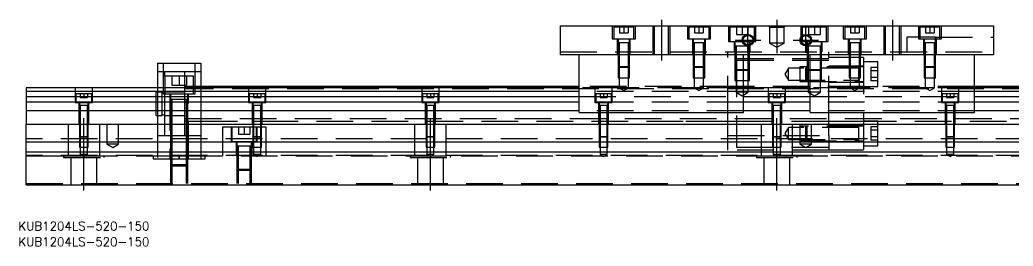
# Model space of a CAD drawing. Extents: x -12 to 671, y -255 to 102.
# Drawn here: x -2.2 to 341.8, y -254.9 to -176.7 of the extents above; entities that cross this region are included whole.
import ezdxf

# ---------------------------------------------------------------- set-up
doc = ezdxf.new("R2010")
doc.units = 0
doc.linetypes.add('CENTER', pattern=[50.8, 31.75, -6.35, 6.35, -6.35])
doc.linetypes.add('DASHED', pattern=[19.05, 12.7, -6.35])
doc.layers.get('0').update_dxf_attribs({"linetype": 'CONTINUOUS'})
doc.layers.add('CENTER', color=1, linetype='CENTER')
doc.styles.get("Standard").update_dxf_attribs({"font": 'txt.shx', "height": 3, "bigfont": 'bigfont.shx'})

# ---------------------------------------------------------------- blocks, each defined once
blk = doc.blocks.new('*U2')
at = {"color": 7, "linetype": 'CONTINUOUS'}
blk.add_text('KUB1204LS-520-150', height=3, dxfattribs=at).set_placement((-2.68, -249.48))
blk = doc.blocks.new('*U3')
at = {"color": 7, "linetype": 'CONTINUOUS'}
blk.add_text('KUB1204LS-520-150', height=3, dxfattribs=at).set_placement((-2.68, -254.91))

msp = doc.modelspace()

# ---------------------------------------------------------------- linework, layer by layer
at = {"color": 7, "linetype": 'CONTINUOUS'}
for p, q in [((185, -178.73), (185, -188.73)), ((185, -178.73), (335, -178.73)), ((335, -178.73), (335, -188.73)), ((185, -188.73), (335, -188.73)), ((191.5, -208.73), (191.5, -188.73)), ((248.5, -208.73), (248.5, -188.73)), ((271.5, -208.73), (271.5, -188.73)), ((328.5, -208.73), (328.5, -188.73)), ((45.5, -191.73), (45.5, -200.23)), ((45.5, -191.73), (60.5, -191.73)), ((60.5, -191.73), (60.5, -200.23)), ((191.5, -200.23), (0, -200.23)), ((0, -200.23), (0, -201.48)), ((0, -201.48), (0, -203.26)), ((191.5, -201.48), (0, -201.48)), ((191.5, -199.73), (60.5, -199.73)), ((271.5, -200.23), (248.5, -200.23)), ((271.5, -201.48), (248.5, -201.48)), ((465, -199.73), (328.5, -199.73)), ((520, -200.23), (328.5, -200.23)), ((520, -201.48), (328.5, -201.48)), ((0, -203.26), (191.5, -203.26)), ((0, -203.26), (0, -205.15)), ((0, -205.15), (0, -208.21)), ((191.5, -205.15), (0, -205.15)), ((248.5, -203.26), (271.5, -203.26)), ((271.5, -205.15), (248.5, -205.15)), ((328.5, -203.26), (520, -203.26)), ((520, -205.15), (328.5, -205.15)), ((191.5, -208.21), (0, -208.21)), ((0, -208.21), (0, -212.73)), ((191.5, -208.73), (248.5, -208.73)), ((271.5, -208.21), (248.5, -208.21)), ((271.5, -208.73), (328.5, -208.73)), ((520, -208.21), (328.5, -208.21)), ((0, -219.03), (0, -212.73)), ((0, -212.73), (520, -212.73)), ((520, -219.03), (0, -219.03)), ((0, -222.43), (0, -219.03)), ((0, -233.73), (0, -222.43)), ((520, -222.43), (0, -222.43)), ((0, -233.73), (520, -233.73))]:
    msp.add_line(p, q, dxfattribs=at)
at = {"color": 3, "linetype": 'DASHED'}
for p, q in [((203, -178.73), (203, -183.23)), ((211, -183.23), (211, -178.73)), ((217, -178.73), (217, -188.73)), ((217.5, -178.73), (217.5, -188.73)), ((222.5, -188.73), (222.5, -178.73)), ((223, -188.73), (223, -178.73)), ((229, -178.73), (229, -183.23)), ((237, -183.23), (237, -178.73)), ((243.25, -178.73), (243.25, -184.23)), ((252.75, -184.23), (252.75, -178.73)), ((257.5, -179.23), (257, -178.73)), ((262.5, -179.23), (263, -178.73)), ((268.25, -178.73), (268.25, -184.23)), ((277.75, -184.23), (277.75, -178.73)), ((283, -178.73), (283, -183.23)), ((291, -183.23), (291, -178.73)), ((297, -178.73), (297, -188.73)), ((297.5, -178.73), (297.5, -188.73)), ((302.5, -188.73), (302.5, -178.73)), ((303, -188.73), (303, -178.73)), ((309, -178.73), (309, -183.23)), ((317, -183.23), (317, -178.73)), ((210.5, -179.23), (203.5, -179.23)), ((203.5, -179.23), (203.5, -183.23)), ((205.5, -179.23), (205.5, -181.23)), ((205.5, -181.23), (207, -181.23)), ((207, -179.23), (207, -181.23)), ((207, -181.23), (208.5, -181.23)), ((208.5, -179.23), (208.5, -181.23)), ((210.5, -183.23), (210.5, -179.23)), ((236.5, -179.23), (229.5, -179.23)), ((229.5, -179.23), (229.5, -183.23)), ((231.5, -179.23), (231.5, -181.23)), ((231.5, -181.23), (233, -181.23)), ((233, -179.23), (233, -181.23)), ((233, -181.23), (234.5, -181.23)), ((234.5, -179.23), (234.5, -181.23)), ((236.5, -183.23), (236.5, -179.23)), ((252.25, -179.23), (243.75, -179.23)), ((243.75, -179.23), (243.75, -184.23)), ((246, -179.23), (246, -181.73)), ((246, -181.73), (248, -181.73)), ((248, -179.23), (248, -181.73)), ((248, -181.73), (250, -181.73)), ((250, -179.23), (250, -181.73)), ((252.25, -184.23), (252.25, -179.23)), ((257.5, -179.23), (257.5, -184.73)), ((257.5, -179.23), (262.5, -179.23)), ((262.5, -184.73), (262.5, -179.23)), ((277.25, -179.23), (268.75, -179.23)), ((268.75, -179.23), (268.75, -182.17)), ((268.75, -182.17), (268.75, -182.65)), ((271, -179.23), (271, -181.73)), ((271, -181.73), (273, -181.73)), ((273, -179.23), (273, -181.73)), ((273, -181.73), (275, -181.73)), ((275, -179.23), (275, -181.73)), ((277.25, -184.23), (277.25, -179.23)), ((290.5, -179.23), (283.5, -179.23)), ((283.5, -179.23), (283.5, -183.23)), ((285.5, -179.23), (285.5, -181.23)), ((285.5, -181.23), (287, -181.23)), ((287, -179.23), (287, -181.23)), ((287, -181.23), (288.5, -181.23)), ((288.5, -179.23), (288.5, -181.23)), ((290.5, -183.23), (290.5, -179.23)), ((316.5, -179.23), (309.5, -179.23)), ((309.5, -179.23), (309.5, -183.23)), ((311.5, -179.23), (311.5, -181.23)), ((311.5, -181.23), (313, -181.23)), ((313, -179.23), (313, -181.23)), ((313, -181.23), (314.5, -181.23)), ((314.5, -179.23), (314.5, -181.23)), ((316.5, -183.23), (316.5, -179.23)), ((203, -183.23), (211, -183.23)), ((204.75, -183.23), (204.75, -188.73)), ((205, -183.23), (205, -184.63)), ((205, -184.62), (205, -184.63)), ((205, -184.63), (205.22, -184.63)), ((205.22, -184.63), (205, -184.63)), ((205, -184.63), (205, -188.73)), ((205, -184.63), (205, -184.63)), ((208.78, -184.63), (205.22, -184.63)), ((205.35, -184.63), (205.35, -188.73)), ((208.65, -188.73), (208.65, -184.63)), ((208.78, -184.63), (209, -184.63)), ((209, -184.63), (208.78, -184.63)), ((209, -184.63), (209, -183.23)), ((209, -184.63), (209, -184.62)), ((209, -188.73), (209, -184.63)), ((209, -184.63), (209, -184.63)), ((209.25, -188.73), (209.25, -183.23)), ((229, -183.23), (237, -183.23)), ((230.75, -183.23), (230.75, -188.73)), ((231, -183.23), (231, -184.63)), ((231, -184.62), (231, -184.63)), ((231.22, -184.63), (231, -184.63)), ((231, -184.63), (231, -188.73)), ((231, -184.63), (231, -184.63)), ((234.78, -184.63), (231.22, -184.63)), ((231.35, -184.63), (231.35, -188.73)), ((234.65, -188.73), (234.65, -184.63)), ((235, -184.63), (234.78, -184.63)), ((235, -184.63), (235, -183.23)), ((235, -184.63), (235, -184.62)), ((235, -188.73), (235, -184.63)), ((235, -184.63), (235, -184.63)), ((235.25, -188.73), (235.25, -183.23)), ((243.25, -184.23), (252.75, -184.23)), ((245.25, -184.23), (245.25, -187.73)), ((245.5, -184.23), (245.5, -185.83)), ((250.5, -185.3), (250.5, -184.23)), ((250.5, -185.67), (250.5, -185.3)), ((250.5, -185.83), (250.5, -185.67)), ((250.75, -187.73), (250.75, -184.23)), ((262.5, -184.73), (257.5, -184.73)), ((257.5, -184.73), (260, -186.17)), ((260, -186.17), (262.5, -184.73)), ((268.25, -184.23), (277.75, -184.23)), ((268.75, -182.65), (268.75, -184.23)), ((270.25, -184.23), (270.25, -187.73)), ((270.5, -184.23), (270.5, -185.3)), ((270.5, -185.3), (270.5, -185.67)), ((270.5, -185.67), (270.5, -185.83)), ((275.5, -185.83), (275.5, -184.23)), ((275.75, -187.73), (275.75, -184.23)), ((283, -183.23), (291, -183.23)), ((284.75, -183.23), (284.75, -188.73)), ((285, -183.23), (285, -184.63)), ((285, -184.62), (285, -184.63)), ((285.22, -184.63), (285, -184.63)), ((285, -184.63), (285, -188.73)), ((285, -184.63), (285, -184.63)), ((288.78, -184.63), (285.22, -184.63)), ((285.35, -184.63), (285.35, -188.73)), ((288.65, -188.73), (288.65, -184.63)), ((289, -184.63), (288.78, -184.63)), ((289, -184.63), (289, -183.23)), ((289, -184.63), (289, -184.62)), ((289, -188.73), (289, -184.63)), ((289, -184.63), (289, -184.63)), ((289.25, -188.73), (289.25, -183.23)), ((315, -182.73), (305, -182.73)), ((305, -182.73), (305, -187.73)), ((309, -183.23), (317, -183.23)), ((310.75, -183.23), (310.75, -188.73)), ((311, -183.23), (311, -184.63)), ((311, -184.62), (311, -184.63)), ((315, -184.63), (311, -184.63)), ((311, -184.63), (311, -184.63)), ((311, -184.63), (311, -188.73)), ((311.35, -184.63), (311.35, -188.73)), ((314.65, -188.73), (314.65, -184.63)), ((315, -183.23), (315, -182.73)), ((315, -182.73), (335, -182.73)), ((315, -182.73), (315, -183.23)), ((315, -184.63), (315, -183.23)), ((315, -188.73), (315, -184.63)), ((315.25, -188.73), (315.25, -183.23)), ((185, -187.73), (335, -187.73)), ((205, -188.73), (205, -192.88)), ((205, -188.73), (205, -192.88)), ((205.35, -188.73), (205.35, -193.23)), ((208.65, -193.23), (208.65, -188.73)), ((209, -192.88), (209, -188.73)), ((209, -192.88), (209, -188.73)), ((231, -188.73), (231, -192.88)), ((231, -188.73), (231, -192.88)), ((231.35, -188.73), (231.35, -193.23)), ((234.65, -193.23), (234.65, -188.73)), ((235, -192.88), (235, -188.73)), ((235, -192.88), (235, -188.73)), ((243, -188.73), (243, -187.73)), ((243, -208.73), (243, -188.73)), ((245.5, -185.83), (245.76, -185.83)), ((245.76, -185.83), (245.5, -185.83)), ((245.5, -185.83), (245.5, -185.84)), ((245.5, -185.83), (245.5, -185.83)), ((245.5, -185.83), (245.5, -187.73)), ((245.5, -187.73), (245.5, -188.73)), ((245.5, -187.73), (245.5, -188.73)), ((245.5, -188.73), (245.5, -193.83)), ((245.5, -188.73), (245.5, -193.83)), ((250.01, -185.83), (245.76, -185.83)), ((245.9, -185.83), (245.9, -187.73)), ((245.9, -187.73), (245.9, -188.73)), ((245.9, -188.73), (245.9, -194.23)), ((250.24, -185.83), (250.01, -185.83)), ((250.1, -187.73), (250.1, -185.83)), ((250.1, -188.73), (250.1, -187.73)), ((250.1, -194.23), (250.1, -188.73)), ((250.24, -185.83), (250.5, -185.83)), ((250.5, -185.83), (250.24, -185.83)), ((250.5, -185.84), (250.5, -185.83)), ((250.5, -187.73), (250.5, -185.83)), ((250.5, -185.83), (250.5, -185.83)), ((250.5, -188.73), (250.5, -187.73)), ((250.5, -188.73), (250.5, -187.73)), ((250.5, -193.83), (250.5, -188.73)), ((250.5, -193.83), (250.5, -188.73)), ((270.5, -185.83), (270.76, -185.83)), ((270.76, -185.83), (270.5, -185.83)), ((270.5, -185.83), (270.5, -185.84)), ((270.5, -185.83), (270.5, -185.83)), ((270.5, -185.83), (270.5, -187.73)), ((270.5, -187.73), (270.5, -188.73)), ((270.5, -187.73), (270.5, -188.73)), ((270.5, -188.73), (270.5, -193.83)), ((270.5, -188.73), (270.5, -193.83)), ((275.24, -185.83), (270.76, -185.83)), ((270.9, -185.83), (270.9, -187.73)), ((270.9, -187.73), (270.9, -188.73)), ((270.9, -188.73), (270.9, -194.23)), ((275.1, -187.73), (275.1, -185.83)), ((275.1, -188.73), (275.1, -187.73)), ((275.1, -194.23), (275.1, -188.73)), ((275.24, -185.83), (275.5, -185.83)), ((275.5, -185.83), (275.24, -185.83)), ((275.5, -185.84), (275.5, -185.83)), ((275.5, -187.73), (275.5, -185.83)), ((275.5, -185.83), (275.5, -185.83)), ((275.5, -188.73), (275.5, -187.73)), ((275.5, -188.73), (275.5, -187.73)), ((275.5, -193.83), (275.5, -188.73)), ((275.5, -193.83), (275.5, -188.73)), ((278, -188.73), (278, -187.73)), ((278, -208.73), (278, -188.73)), ((285, -188.73), (285, -192.88)), ((285, -188.73), (285, -192.88)), ((285.35, -188.73), (285.35, -193.23)), ((288.65, -193.23), (288.65, -188.73)), ((289, -192.88), (289, -188.73)), ((289, -192.88), (289, -188.73)), ((311, -188.73), (311, -192.88)), ((311, -188.73), (311, -192.88)), ((311.35, -188.73), (311.35, -193.23)), ((314.65, -193.23), (314.65, -188.73)), ((315, -192.88), (315, -188.73)), ((315, -192.88), (315, -188.73)), ((47.5, -191.73), (47.5, -202.23)), ((58.5, -202.23), (58.5, -191.73)), ((278, -190.23), (243, -190.23)), ((278, -190.73), (246, -190.73)), ((246, -190.73), (246, -220.73)), ((290, -189.73), (278, -189.73)), ((290, -189.73), (290, -221.73)), ((295, -191.23), (290, -191.23)), ((295, -199.73), (295, -191.23)), ((48, -194.73), (45.5, -194.73)), ((48, -196.23), (48, -194.73)), ((55, -194.73), (48, -194.73)), ((55, -196.23), (55, -194.73)), ((60.5, -194.73), (55, -194.73)), ((205, -192.88), (209, -192.88)), ((205, -192.88), (205, -196.73)), ((205, -192.88), (205.35, -193.23)), ((208.65, -193.23), (205.35, -193.23)), ((205.35, -193.23), (205.35, -196.73)), ((208.65, -193.23), (209, -192.88)), ((208.65, -196.73), (208.65, -193.23)), ((209, -196.73), (209, -192.88)), ((231, -192.88), (235, -192.88)), ((231, -192.88), (231, -196.73)), ((231, -192.88), (231.35, -193.23)), ((234.65, -193.23), (231.35, -193.23)), ((231.35, -193.23), (231.35, -196.73)), ((234.65, -193.23), (235, -192.88)), ((234.65, -196.73), (234.65, -193.23)), ((235, -196.73), (235, -192.88)), ((245.5, -193.83), (248.5, -193.83)), ((245.5, -193.83), (245.5, -197.73)), ((245.5, -193.83), (245.9, -194.23)), ((248.5, -194.23), (245.9, -194.23)), ((245.9, -194.23), (245.9, -197.73)), ((248.5, -193.83), (250.5, -193.83)), ((250.1, -194.23), (248.5, -194.23)), ((250.1, -194.23), (250.5, -193.83)), ((250.1, -197.73), (250.1, -194.23)), ((250.5, -197.73), (250.5, -193.83)), ((264, -193.38), (262.79, -195.48)), ((262.79, -195.48), (264, -197.58)), ((264, -197.58), (264, -193.38)), ((288.4, -193.38), (264, -193.38)), ((268, -192.98), (268, -197.98)), ((290, -192.98), (268, -192.98)), ((270.4, -192.98), (270.4, -197.98)), ((270.5, -193.83), (271.5, -193.83)), ((270.5, -193.83), (270.5, -197.73)), ((270.5, -193.83), (270.9, -194.23)), ((271.5, -194.23), (270.9, -194.23)), ((270.9, -194.23), (270.9, -197.73)), ((271.5, -193.83), (275.5, -193.83)), ((275.1, -194.23), (271.5, -194.23)), ((275.1, -194.23), (275.5, -193.83)), ((275.1, -197.73), (275.1, -194.23)), ((275.5, -197.73), (275.5, -193.83)), ((290, -192.73), (278, -192.73)), ((285, -192.88), (289, -192.88)), ((285, -192.88), (285, -196.73)), ((285, -192.88), (285.35, -193.23)), ((288.65, -193.23), (285.35, -193.23)), ((285.35, -193.23), (285.35, -196.73)), ((288.4, -197.98), (288.4, -192.98)), ((288.65, -193.23), (289, -192.88)), ((288.65, -196.73), (288.65, -193.23)), ((289, -196.73), (289, -192.88)), ((292.5, -193.17), (292.5, -197.79)), ((295, -193.17), (292.5, -193.17)), ((295, -194.33), (292.5, -194.33)), ((311, -192.88), (315, -192.88)), ((311, -192.88), (311, -196.73)), ((311, -192.88), (311.35, -193.23)), ((314.65, -193.23), (311.35, -193.23)), ((311.35, -193.23), (311.35, -196.73)), ((314.65, -193.23), (315, -192.88)), ((314.65, -196.73), (314.65, -193.23)), ((315, -196.73), (315, -192.88)), ((58, -196.23), (48, -196.23)), ((48, -196.23), (48, -200.23)), ((50.5, -196.23), (50.5, -199.23)), ((50.5, -199.23), (53, -199.23)), ((53, -196.23), (53, -199.23)), ((53, -199.23), (55.5, -199.23)), ((55, -200.23), (55, -196.23)), ((55.5, -196.23), (55.5, -199.23)), ((58, -200.23), (58, -196.23)), ((205, -196.73), (209, -196.73)), ((205.35, -196.73), (205.35, -200.23)), ((208.65, -200.23), (208.65, -196.73)), ((231, -196.73), (235, -196.73)), ((231.35, -196.73), (231.35, -200.23)), ((234.65, -200.23), (234.65, -196.73)), ((245.5, -197.73), (250.5, -197.73)), ((245.9, -197.73), (245.9, -201.73)), ((250.1, -201.73), (250.1, -197.73)), ((264, -197.58), (288.4, -197.58)), ((268, -197.98), (290, -197.98)), ((270.5, -197.73), (275.5, -197.73)), ((270.9, -197.73), (270.9, -201.73)), ((275.1, -201.73), (275.1, -197.73)), ((278, -198.23), (290, -198.23)), ((285, -196.73), (289, -196.73)), ((285.35, -196.73), (285.35, -200.23)), ((288.65, -200.23), (288.65, -196.73)), ((295, -196.63), (292.5, -196.63)), ((295, -197.79), (292.5, -197.79)), ((311, -196.73), (315, -196.73)), ((311.35, -196.73), (311.35, -200.23)), ((314.65, -200.23), (314.65, -196.73)), ((17, -200.23), (17, -205.23)), ((22.75, -202.23), (17.25, -202.23)), ((17.25, -202.23), (17.25, -205.23)), ((18.75, -202.23), (18.75, -203.53)), ((20, -202.23), (20, -203.53)), ((21.25, -202.23), (21.25, -203.53)), ((22.75, -205.23), (22.75, -202.23)), ((23, -205.23), (23, -200.23)), ((45, -205.73), (45, -201.73)), ((45.5, -201.73), (45, -201.73)), ((45.5, -200.23), (45.5, -212.73)), ((47.1, -201.73), (45.5, -201.73)), ((47.1, -205.73), (47.1, -201.73)), ((48, -201.93), (47.1, -201.93)), ((47.5, -202.23), (58.5, -202.23)), ((48, -200.23), (48, -202.23)), ((55, -201.73), (48, -201.73)), ((48, -205.73), (48, -202.23)), ((49.75, -202.23), (49.75, -224.73)), ((50, -202.23), (50, -204.23)), ((58, -199.73), (55, -199.73)), ((55, -202.23), (55, -200.23)), ((465, -200.61), (55, -200.61)), ((55, -204.23), (55, -202.23)), ((56, -204.23), (56, -202.23)), ((56.25, -224.73), (56.25, -202.23)), ((60.5, -199.73), (58, -199.73)), ((58, -202.23), (58, -200.23)), ((60.5, -200.23), (60.5, -212.73)), ((77, -200.23), (77, -205.23)), ((82.75, -202.23), (77.25, -202.23)), ((77.25, -202.23), (77.25, -205.23)), ((78.75, -202.23), (78.75, -203.53)), ((80, -202.23), (80, -203.53)), ((81.25, -202.23), (81.25, -203.53)), ((82.75, -205.23), (82.75, -202.23)), ((83, -205.23), (83, -200.23)), ((137, -200.23), (137, -205.23)), ((142.75, -202.23), (137.25, -202.23)), ((137.25, -202.23), (137.25, -205.23)), ((138.75, -202.23), (138.75, -203.53)), ((140, -202.23), (140, -203.53)), ((141.25, -202.23), (141.25, -203.53)), ((142.75, -205.23), (142.75, -202.23)), ((143, -205.23), (143, -200.23)), ((246, -199.73), (191.5, -199.73)), ((205.35, -200.23), (191.5, -200.23)), ((248.5, -201.48), (191.5, -201.48)), ((197, -200.23), (197, -205.23)), ((202.75, -202.23), (197.25, -202.23)), ((197.25, -202.23), (197.25, -205.23)), ((198.75, -202.23), (198.75, -203.53)), ((200, -202.23), (200, -203.53)), ((201.25, -202.23), (201.25, -203.53)), ((202.75, -205.23), (202.75, -202.23)), ((203, -205.23), (203, -200.23)), ((208.65, -200.23), (205.35, -200.23)), ((205.35, -200.23), (207, -201.18)), ((207, -201.18), (208.65, -200.23)), ((231.35, -200.23), (208.65, -200.23)), ((234.65, -200.23), (231.35, -200.23)), ((231.35, -200.23), (233, -201.18)), ((233, -201.18), (234.65, -200.23)), ((248.5, -200.23), (234.65, -200.23)), ((250.1, -201.73), (245.9, -201.73)), ((245.9, -201.73), (248, -202.94)), ((328.5, -199.73), (246, -199.73)), ((248, -202.94), (250.1, -201.73)), ((257, -200.23), (257, -205.23)), ((262.75, -202.23), (257.25, -202.23)), ((257.25, -202.23), (257.25, -205.23)), ((258.75, -202.23), (258.75, -203.53)), ((260, -202.23), (260, -203.53)), ((261.25, -202.23), (261.25, -203.53)), ((262.75, -205.23), (262.75, -202.23)), ((263, -205.23), (263, -200.23)), ((275.1, -201.73), (270.9, -201.73)), ((270.9, -201.73), (273, -202.94)), ((285.35, -200.23), (271.5, -200.23)), ((328.5, -201.48), (271.5, -201.48)), ((273, -202.94), (275.1, -201.73)), ((288.65, -200.23), (285.35, -200.23)), ((285.35, -200.23), (287, -201.18)), ((287, -201.18), (288.65, -200.23)), ((311.35, -200.23), (288.65, -200.23)), ((290, -199.73), (295, -199.73)), ((314.65, -200.23), (311.35, -200.23)), ((311.35, -200.23), (313, -201.18)), ((313, -201.18), (314.65, -200.23)), ((328.5, -200.23), (314.65, -200.23)), ((317, -200.23), (317, -205.23)), ((322.75, -202.23), (317.25, -202.23)), ((317.25, -202.23), (317.25, -205.23)), ((318.75, -202.23), (318.75, -203.53)), ((320, -202.23), (320, -203.53)), ((321.25, -202.23), (321.25, -203.53)), ((322.75, -205.23), (322.75, -202.23)), ((323, -205.23), (323, -200.23)), ((17, -205.23), (23, -205.23)), ((18.25, -205.23), (18.25, -212.73)), ((18.5, -205.23), (18.5, -206.23)), ((18.5, -206.22), (18.5, -206.23)), ((18.5, -206.23), (21.5, -206.23)), ((18.5, -206.23), (18.5, -206.24)), ((18.5, -206.23), (18.5, -212.73)), ((18.75, -203.53), (20, -203.53)), ((18.75, -206.23), (18.75, -212.73)), ((20, -203.53), (21.25, -203.53)), ((21.25, -212.73), (21.25, -206.23)), ((21.5, -206.23), (21.5, -205.23)), ((21.5, -206.23), (21.5, -206.22)), ((21.5, -206.24), (21.5, -206.23)), ((21.5, -212.73), (21.5, -206.23)), ((21.75, -212.73), (21.75, -205.23)), ((45, -209.73), (45, -205.73)), ((47.1, -209.73), (47.1, -205.73)), ((48, -212.73), (48, -205.73)), ((50, -204.22), (50, -204.23)), ((50, -204.23), (50.35, -204.23)), ((50.35, -204.23), (50, -204.23)), ((50, -204.23), (50, -204.23)), ((50, -204.23), (50, -212.73)), ((55.65, -204.23), (50.35, -204.23)), ((50.5, -204.23), (50.5, -212.73)), ((55, -205.73), (55, -204.23)), ((55, -212.73), (55, -205.73)), ((55.5, -212.73), (55.5, -204.23)), ((55.65, -204.23), (56, -204.23)), ((56, -204.23), (55.65, -204.23)), ((56, -204.23), (56, -204.22)), ((56, -204.23), (56, -204.23)), ((56, -212.73), (56, -204.23)), ((77, -205.23), (83, -205.23)), ((78.25, -205.23), (78.25, -212.73)), ((78.5, -205.23), (78.5, -206.23)), ((78.5, -206.22), (78.5, -206.23)), ((78.5, -206.23), (81.5, -206.23)), ((78.5, -206.23), (78.5, -206.24)), ((78.5, -206.23), (78.5, -212.73)), ((78.75, -203.53), (80, -203.53)), ((78.75, -206.23), (78.75, -212.73)), ((80, -203.53), (81.25, -203.53)), ((81.25, -212.73), (81.25, -206.23)), ((81.5, -206.23), (81.5, -205.23)), ((81.5, -206.23), (81.5, -206.22)), ((81.5, -206.24), (81.5, -206.23)), ((81.5, -212.73), (81.5, -206.23)), ((81.75, -212.73), (81.75, -205.23)), ((137, -205.23), (143, -205.23)), ((138.25, -205.23), (138.25, -212.73)), ((138.5, -205.23), (138.5, -206.23)), ((138.5, -206.22), (138.5, -206.23)), ((138.5, -206.23), (141.5, -206.23)), ((138.5, -206.23), (138.5, -206.24)), ((138.5, -206.23), (138.5, -212.73)), ((138.75, -203.53), (140, -203.53)), ((138.75, -206.23), (138.75, -212.73)), ((140, -203.53), (141.25, -203.53)), ((141.25, -212.73), (141.25, -206.23)), ((141.5, -206.23), (141.5, -205.23)), ((141.5, -206.23), (141.5, -206.22)), ((141.5, -206.24), (141.5, -206.23)), ((141.5, -212.73), (141.5, -206.23)), ((141.75, -212.73), (141.75, -205.23)), ((191.5, -203.26), (248.5, -203.26)), ((248.5, -205.15), (191.5, -205.15)), ((197, -205.23), (203, -205.23)), ((198.25, -205.23), (198.25, -212.73)), ((198.5, -205.23), (198.5, -206.23)), ((198.5, -206.22), (198.5, -206.23)), ((198.5, -206.23), (201.5, -206.23)), ((198.5, -206.23), (198.5, -206.24)), ((198.5, -206.23), (198.5, -212.73)), ((198.75, -203.53), (200, -203.53)), ((198.75, -206.23), (198.75, -212.73)), ((200, -203.53), (201.25, -203.53)), ((201.25, -212.73), (201.25, -206.23)), ((201.5, -206.23), (201.5, -205.23)), ((201.5, -206.23), (201.5, -206.22)), ((201.5, -206.24), (201.5, -206.23)), ((201.5, -212.73), (201.5, -206.23)), ((201.75, -212.73), (201.75, -205.23)), ((257, -205.23), (263, -205.23)), ((258.25, -205.23), (258.25, -212.73)), ((258.5, -205.23), (258.5, -206.23)), ((258.5, -206.22), (258.5, -206.23)), ((258.5, -206.23), (261.5, -206.23)), ((258.5, -206.23), (258.5, -206.24)), ((258.5, -206.23), (258.5, -212.73)), ((258.75, -203.53), (260, -203.53)), ((258.75, -206.23), (258.75, -212.73)), ((260, -203.53), (261.25, -203.53)), ((261.25, -212.73), (261.25, -206.23)), ((261.5, -206.23), (261.5, -205.23)), ((261.5, -206.23), (261.5, -206.22)), ((261.5, -206.24), (261.5, -206.23)), ((261.5, -212.73), (261.5, -206.23)), ((261.75, -212.73), (261.75, -205.23)), ((271.5, -203.26), (328.5, -203.26)), ((328.5, -205.15), (271.5, -205.15)), ((317, -205.23), (323, -205.23)), ((318.25, -205.23), (318.25, -212.73)), ((318.5, -205.23), (318.5, -206.23)), ((318.5, -206.22), (318.5, -206.23)), ((318.5, -206.23), (321.5, -206.23)), ((318.5, -206.23), (318.5, -206.24)), ((318.5, -206.23), (318.5, -212.73)), ((318.75, -203.53), (320, -203.53)), ((318.75, -206.23), (318.75, -212.73)), ((320, -203.53), (321.25, -203.53)), ((321.25, -212.73), (321.25, -206.23)), ((321.5, -206.23), (321.5, -205.23)), ((321.5, -206.23), (321.5, -206.22)), ((321.5, -206.24), (321.5, -206.23)), ((321.5, -212.73), (321.5, -206.23)), ((321.75, -212.73), (321.75, -205.23)), ((45, -209.73), (45.5, -209.73)), ((45.5, -209.73), (47.1, -209.73)), ((47.1, -209.53), (48, -209.53)), ((48, -209.73), (50, -209.73)), ((50, -209.73), (50.5, -209.73)), ((50.5, -209.73), (55, -209.73)), ((248.5, -208.21), (191.5, -208.21)), ((243, -212.73), (243, -208.73)), ((328.5, -208.21), (271.5, -208.21)), ((278, -212.73), (278, -208.73)), ((14.64, -223.73), (14.64, -212.73)), ((18.5, -212.73), (18.5, -216.98)), ((18.5, -212.73), (18.5, -216.98)), ((18.75, -212.73), (18.75, -217.23)), ((21.25, -217.23), (21.25, -212.73)), ((21.5, -216.98), (21.5, -212.73)), ((21.5, -216.98), (21.5, -212.73)), ((25.36, -212.73), (25.36, -223.73)), ((28, -212.73), (28, -219.73)), ((32, -219.73), (32, -212.73)), ((45.5, -212.73), (45.5, -219.03)), ((48, -216.73), (48, -212.73)), ((50, -212.73), (50, -219.03)), ((50.5, -212.73), (50.5, -219.03)), ((55, -210.86), (465, -210.86)), ((55, -211.73), (55.5, -211.73)), ((55, -216.73), (55, -212.73)), ((55.5, -211.73), (56, -211.73)), ((55.5, -219.03), (55.5, -212.73)), ((56, -211.73), (60.5, -211.73)), ((56, -219.03), (56, -212.73)), ((60.5, -211.73), (78.5, -211.73)), ((60.5, -212.73), (60.5, -219.03)), ((78.5, -211.73), (78.75, -211.73)), ((78.5, -212.73), (78.5, -216.98)), ((78.5, -212.73), (78.5, -216.98)), ((78.75, -211.73), (81.25, -211.73)), ((78.75, -212.73), (78.75, -217.23)), ((81.25, -211.73), (81.5, -211.73)), ((81.25, -217.23), (81.25, -212.73)), ((81.5, -211.73), (228.5, -211.73)), ((81.5, -216.98), (81.5, -212.73)), ((81.5, -216.98), (81.5, -212.73)), ((134.64, -223.73), (134.64, -212.73)), ((138.5, -212.73), (138.5, -216.98)), ((138.5, -212.73), (138.5, -216.98)), ((138.75, -212.73), (138.75, -217.23)), ((141.25, -217.23), (141.25, -212.73)), ((141.5, -216.98), (141.5, -212.73)), ((141.5, -216.98), (141.5, -212.73)), ((145.36, -212.73), (145.36, -223.73)), ((198.5, -212.73), (198.5, -216.98)), ((198.5, -212.73), (198.5, -216.98)), ((198.75, -212.73), (198.75, -217.23)), ((201.25, -217.23), (201.25, -212.73)), ((201.5, -216.98), (201.5, -212.73)), ((201.5, -216.98), (201.5, -212.73)), ((228.5, -211.73), (228.75, -211.73)), ((228.75, -211.73), (231.25, -211.73)), ((231.25, -211.73), (231.5, -211.73)), ((231.5, -211.73), (243, -211.73)), ((243, -211.73), (246, -211.73)), ((243, -216.73), (243, -212.73)), ((246, -211.73), (278, -211.73)), ((246, -211.73), (278, -211.73)), ((254.64, -223.73), (254.64, -212.73)), ((258.5, -212.73), (258.5, -216.98)), ((258.5, -212.73), (258.5, -216.98)), ((258.75, -212.73), (258.75, -217.23)), ((261.25, -217.23), (261.25, -212.73)), ((261.5, -216.98), (261.5, -212.73)), ((261.5, -216.98), (261.5, -212.73)), ((265.36, -212.73), (265.36, -223.73)), ((268, -212.73), (268, -219.73)), ((272, -219.73), (272, -212.73)), ((278, -211.73), (288.5, -211.73)), ((278, -211.73), (288.5, -211.73)), ((278, -216.73), (278, -212.73)), ((290, -213.23), (278, -213.23)), ((288.5, -211.73), (288.75, -211.73)), ((288.5, -211.73), (288.75, -211.73)), ((288.75, -211.73), (290, -211.73)), ((288.75, -211.73), (465, -211.73)), ((295, -211.73), (290, -211.73)), ((295, -220.23), (295, -211.73)), ((318.5, -212.73), (318.5, -216.98)), ((318.5, -212.73), (318.5, -216.98)), ((318.75, -212.73), (318.75, -217.23)), ((321.25, -217.23), (321.25, -212.73)), ((321.5, -216.98), (321.5, -212.73)), ((321.5, -216.98), (321.5, -212.73)), ((68, -213.73), (78.5, -213.73)), ((68, -213.73), (68, -219.03)), ((71, -213.73), (71, -218.73)), ((71.25, -213.73), (71.25, -218.73)), ((73.5, -213.73), (73.5, -216.23)), ((73.5, -216.23), (75.5, -216.23)), ((75.5, -213.73), (75.5, -216.23)), ((75.5, -216.23), (77.5, -216.23)), ((77.5, -213.73), (77.5, -216.23)), ((78.5, -213.73), (78.75, -213.73)), ((78.75, -213.73), (81.25, -213.73)), ((79.75, -217.23), (79.75, -213.73)), ((80, -218.73), (80, -213.73)), ((81.25, -213.73), (81.5, -213.73)), ((81.5, -213.73), (83, -213.73)), ((83, -213.73), (83, -219.03)), ((264, -213.88), (262.79, -215.98)), ((262.79, -215.98), (264, -218.08)), ((264, -218.08), (264, -213.88)), ((288.4, -213.88), (264, -213.88)), ((268, -213.48), (268, -218.48)), ((290, -213.48), (268, -213.48)), ((270.4, -213.38), (270.4, -218.38)), ((288.4, -218.48), (288.4, -213.48)), ((292.5, -213.67), (292.5, -218.29)), ((295, -213.67), (292.5, -213.67)), ((295, -214.83), (292.5, -214.83)), ((520, -217.88), (0, -217.88)), ((18.5, -216.98), (21.5, -216.98)), ((18.5, -216.98), (18.5, -219.03)), ((18.5, -216.98), (18.75, -217.23)), ((18.5, -219.03), (18.5, -220.73)), ((21.25, -217.23), (18.75, -217.23)), ((18.75, -217.23), (18.75, -220.73)), ((21.25, -217.23), (21.5, -216.98)), ((21.25, -220.73), (21.25, -217.23)), ((21.5, -219.03), (21.5, -216.98)), ((21.5, -220.73), (21.5, -219.03)), ((32, -219.73), (28, -219.73)), ((28, -219.73), (30, -220.88)), ((30, -220.88), (32, -219.73)), ((45.5, -216.73), (48, -216.73)), ((45.5, -219.03), (45.5, -222.43)), ((48, -216.73), (50, -216.73)), ((50, -216.73), (50.5, -216.73)), ((50, -219.03), (50, -222.43)), ((50.5, -216.73), (55, -216.73)), ((50.5, -219.03), (50.5, -222.43)), ((55, -216.73), (60.5, -216.73)), ((55.5, -222.43), (55.5, -219.03)), ((56, -222.43), (56, -219.03)), ((60.5, -219.03), (60.5, -222.43)), ((68, -219.03), (68, -222.43)), ((71, -218.73), (80, -218.73)), ((72.75, -218.73), (72.75, -223.73)), ((73, -218.73), (73, -219.03)), ((73, -219.03), (73, -220.33)), ((78, -219.03), (78, -218.73)), ((78, -220.33), (78, -219.03)), ((78.25, -223.73), (78.25, -218.73)), ((78.5, -216.98), (81.5, -216.98)), ((78.5, -216.98), (78.5, -219.03)), ((78.5, -216.98), (78.75, -217.23)), ((78.5, -219.03), (78.5, -220.73)), ((81.25, -217.23), (78.75, -217.23)), ((78.75, -217.23), (78.75, -220.73)), ((79.75, -218.73), (79.75, -217.23)), ((81.25, -217.23), (81.5, -216.98)), ((81.25, -220.73), (81.25, -217.23)), ((81.5, -219.03), (81.5, -216.98)), ((81.5, -220.73), (81.5, -219.03)), ((83, -219.03), (83, -222.43)), ((138.5, -216.98), (141.5, -216.98)), ((138.5, -216.98), (138.5, -219.03)), ((138.5, -216.98), (138.75, -217.23)), ((138.5, -219.03), (138.5, -220.73)), ((141.25, -217.23), (138.75, -217.23)), ((138.75, -217.23), (138.75, -220.73)), ((141.25, -217.23), (141.5, -216.98)), ((141.25, -220.73), (141.25, -217.23)), ((141.5, -219.03), (141.5, -216.98)), ((141.5, -220.73), (141.5, -219.03)), ((198.5, -216.98), (201.5, -216.98)), ((198.5, -216.98), (198.5, -219.03)), ((198.5, -216.98), (198.75, -217.23)), ((198.5, -219.03), (198.5, -220.73)), ((201.25, -217.23), (198.75, -217.23)), ((198.75, -217.23), (198.75, -220.73)), ((201.25, -217.23), (201.5, -216.98)), ((201.25, -220.73), (201.25, -217.23)), ((201.5, -219.03), (201.5, -216.98)), ((201.5, -220.73), (201.5, -219.03)), ((243, -216.73), (278, -216.73)), ((243, -219.03), (243, -216.73)), ((278, -219.01), (243, -219.01)), ((243, -221.73), (243, -219.03)), ((258.5, -216.98), (261.5, -216.98)), ((258.5, -216.98), (258.5, -219.03)), ((258.5, -216.98), (258.75, -217.23)), ((258.5, -219.03), (258.5, -220.73)), ((261.25, -217.23), (258.75, -217.23)), ((258.75, -217.23), (258.75, -220.73)), ((261.25, -217.23), (261.5, -216.98)), ((261.25, -220.73), (261.25, -217.23)), ((261.5, -219.03), (261.5, -216.98)), ((261.5, -220.73), (261.5, -219.03)), ((264, -218.08), (288.4, -218.08)), ((268, -218.48), (290, -218.48)), ((272, -219.73), (268, -219.73)), ((268, -219.73), (270, -220.88)), ((270, -220.88), (272, -219.73)), ((278, -216.73), (278, -219.03)), ((278, -218.73), (290, -218.73)), ((278, -219.03), (278, -221.73)), ((295, -217.13), (292.5, -217.13)), ((295, -218.29), (292.5, -218.29)), ((318.5, -216.98), (321.5, -216.98)), ((318.5, -216.98), (318.5, -219.03)), ((318.5, -216.98), (318.75, -217.23)), ((318.5, -219.03), (318.5, -220.73)), ((321.25, -217.23), (318.75, -217.23)), ((318.75, -217.23), (318.75, -220.73)), ((321.25, -217.23), (321.5, -216.98)), ((321.25, -220.73), (321.25, -217.23)), ((321.5, -219.03), (321.5, -216.98)), ((321.5, -220.73), (321.5, -219.03)), ((520, -223.58), (0, -223.58)), ((18.5, -220.73), (21.5, -220.73)), ((18.75, -220.73), (18.75, -223.23)), ((21.25, -223.23), (18.75, -223.23)), ((18.75, -223.23), (20, -223.95)), ((20, -223.95), (21.25, -223.23)), ((21.25, -223.23), (21.25, -220.73)), ((45.5, -222.43), (45.5, -223.73)), ((50, -222.43), (50, -223.73)), ((50.5, -222.43), (50.5, -223.73)), ((55.5, -223.73), (55.5, -222.43)), ((56, -223.73), (56, -222.43)), ((60.5, -222.43), (60.5, -224.73)), ((68, -222.43), (68, -223.73)), ((73, -220.33), (73.26, -220.33)), ((73.26, -220.33), (73, -220.33)), ((73, -220.33), (73, -220.34)), ((73, -220.33), (73, -220.33)), ((73, -220.33), (73, -222.43)), ((73, -222.43), (73, -223.73)), ((77.74, -220.33), (73.26, -220.33)), ((73.4, -220.33), (73.4, -222.43)), ((73.4, -222.43), (73.4, -223.73)), ((77.6, -222.43), (77.6, -220.33)), ((77.6, -223.73), (77.6, -222.43)), ((77.74, -220.33), (78, -220.33)), ((78, -220.33), (77.74, -220.33)), ((78, -220.34), (78, -220.33)), ((78, -222.43), (78, -220.33)), ((78, -220.33), (78, -220.33)), ((78, -223.73), (78, -222.43)), ((78.5, -220.73), (81.5, -220.73)), ((78.75, -220.73), (78.75, -223.23)), ((81.25, -223.23), (78.75, -223.23)), ((78.75, -223.23), (80, -223.95)), ((80, -223.95), (81.25, -223.23)), ((81.25, -223.23), (81.25, -220.73)), ((83, -222.43), (83, -223.73)), ((138.5, -220.73), (141.5, -220.73)), ((138.75, -220.73), (138.75, -223.23)), ((141.25, -223.23), (138.75, -223.23)), ((138.75, -223.23), (140, -223.95)), ((140, -223.95), (141.25, -223.23)), ((141.25, -223.23), (141.25, -220.73)), ((198.5, -220.73), (201.5, -220.73)), ((198.75, -220.73), (198.75, -223.23)), ((201.25, -223.23), (198.75, -223.23)), ((198.75, -223.23), (200, -223.95)), ((200, -223.95), (201.25, -223.23)), ((201.25, -223.23), (201.25, -220.73)), ((278, -221.73), (243, -221.73)), ((246, -220.73), (278, -220.73)), ((258.5, -220.73), (261.5, -220.73)), ((258.75, -220.73), (258.75, -223.23)), ((261.25, -223.23), (258.75, -223.23)), ((258.75, -223.23), (260, -223.95)), ((260, -223.95), (261.25, -223.23)), ((261.25, -223.23), (261.25, -220.73)), ((290, -221.73), (278, -221.73)), ((290, -220.23), (295, -220.23)), ((318.5, -220.73), (321.5, -220.73)), ((318.75, -220.73), (318.75, -223.23)), ((321.25, -223.23), (318.75, -223.23)), ((318.75, -223.23), (320, -223.95)), ((320, -223.95), (321.25, -223.23)), ((321.25, -223.23), (321.25, -220.73)), ((0, -223.73), (44.64, -223.73)), ((13, -223.73), (27, -223.73)), ((13, -223.73), (13, -224.23)), ((13, -224.23), (27, -224.23)), ((15.5, -224.23), (15.5, -233.73)), ((24.5, -233.73), (24.5, -224.23)), ((27, -224.23), (27, -223.73)), ((44, -223.73), (44, -224.73)), ((44, -224.73), (53, -224.73)), ((44.64, -223.73), (55.36, -223.73)), ((45.5, -223.73), (45.5, -224.23)), ((50, -223.73), (50, -224.73)), ((50, -224.73), (50, -226.73)), ((50, -224.73), (50, -226.73)), ((50, -226.73), (56, -226.73)), ((50, -226.73), (50, -233.23)), ((50, -226.73), (50.5, -227.23)), ((50.5, -223.73), (50.5, -224.73)), ((50.5, -224.73), (50.5, -227.23)), ((53, -223.73), (53, -224.73)), ((53, -224.73), (53, -223.73)), ((53, -224.73), (62, -224.73)), ((55.36, -223.73), (464.64, -223.73)), ((55.5, -224.73), (55.5, -223.73)), ((55.5, -227.23), (55.5, -224.73)), ((55.5, -227.23), (56, -226.73)), ((56, -224.73), (56, -223.73)), ((56, -226.73), (56, -224.73)), ((56, -226.73), (56, -224.73)), ((56, -233.23), (56, -226.73)), ((62, -224.73), (62, -223.73)), ((73, -223.73), (73, -228.33)), ((73, -223.73), (73, -228.33)), ((73.4, -223.73), (73.4, -228.73)), ((77.6, -228.73), (77.6, -223.73)), ((78, -228.33), (78, -223.73)), ((78, -228.33), (78, -223.73)), ((133, -223.73), (147, -223.73)), ((133, -223.73), (133, -224.23)), ((133, -224.23), (147, -224.23)), ((135.5, -224.23), (135.5, -233.73)), ((144.5, -233.73), (144.5, -224.23)), ((147, -224.23), (147, -223.73)), ((253, -223.73), (267, -223.73)), ((253, -223.73), (253, -224.23)), ((253, -224.23), (267, -224.23)), ((255.5, -224.23), (255.5, -233.73)), ((264.5, -233.73), (264.5, -224.23)), ((267, -224.23), (267, -223.73)), ((55.5, -227.23), (50.5, -227.23)), ((50.5, -227.23), (50.5, -233.23)), ((55.5, -233.23), (55.5, -227.23)), ((73, -228.33), (78, -228.33)), ((73, -228.33), (73, -233.23)), ((73, -228.33), (73.4, -228.73)), ((77.6, -228.73), (73.4, -228.73)), ((73.4, -228.73), (73.4, -233.23)), ((77.6, -228.73), (78, -228.33)), ((77.6, -233.23), (77.6, -228.73)), ((78, -233.23), (78, -228.33)), ((0, -233.23), (520, -233.23))]:
    msp.add_line(p, q, dxfattribs=at)
at = {"color": 3, "linetype": 'CONTINUOUS'}
for p, q in [((270.4, -192.98), (270, -193.38)), ((270, -197.58), (270, -193.38)), ((270.4, -197.98), (270, -197.58)), ((270.4, -213.38), (270, -213.78)), ((270, -217.98), (270, -213.78)), ((270.4, -218.38), (270, -217.98))]:
    msp.add_line(p, q, dxfattribs=at)
for centre in [(250, -183.73), (270, -183.73)]:
    msp.add_circle(centre, 2, dxfattribs=at)
at = {"color": 7, "linetype": 'CONTINUOUS'}
for centre in [(250, -183.73), (270, -183.73)]:
    msp.add_circle(centre, 1.65, dxfattribs=at)
at = {"layer": 'CENTER', "color": 1, "linetype": 'CENTER'}
for p, q in [((220, -176.73), (220, -190.73)), ((260, -176.73), (260, -188.17)), ((300, -176.73), (300, -190.73)), ((250, -188.13), (250, -179.33)), ((270, -188.13), (270, -179.33)), ((245.6, -183.73), (254.4, -183.73)), ((265.6, -183.73), (274.4, -183.73)), ((20, -235.73), (20, -210.73)), ((140, -235.73), (140, -210.73)), ((260, -235.73), (260, -210.73))]:
    msp.add_line(p, q, dxfattribs=at)

# ---------------------------------------------------------------- block references
at = {"color": 7, "linetype": 'CONTINUOUS'}
for name in ['*U2', '*U3']:
    msp.add_blockref(name, (0, 0), dxfattribs=at)

doc.saveas('drawing.dxf')
